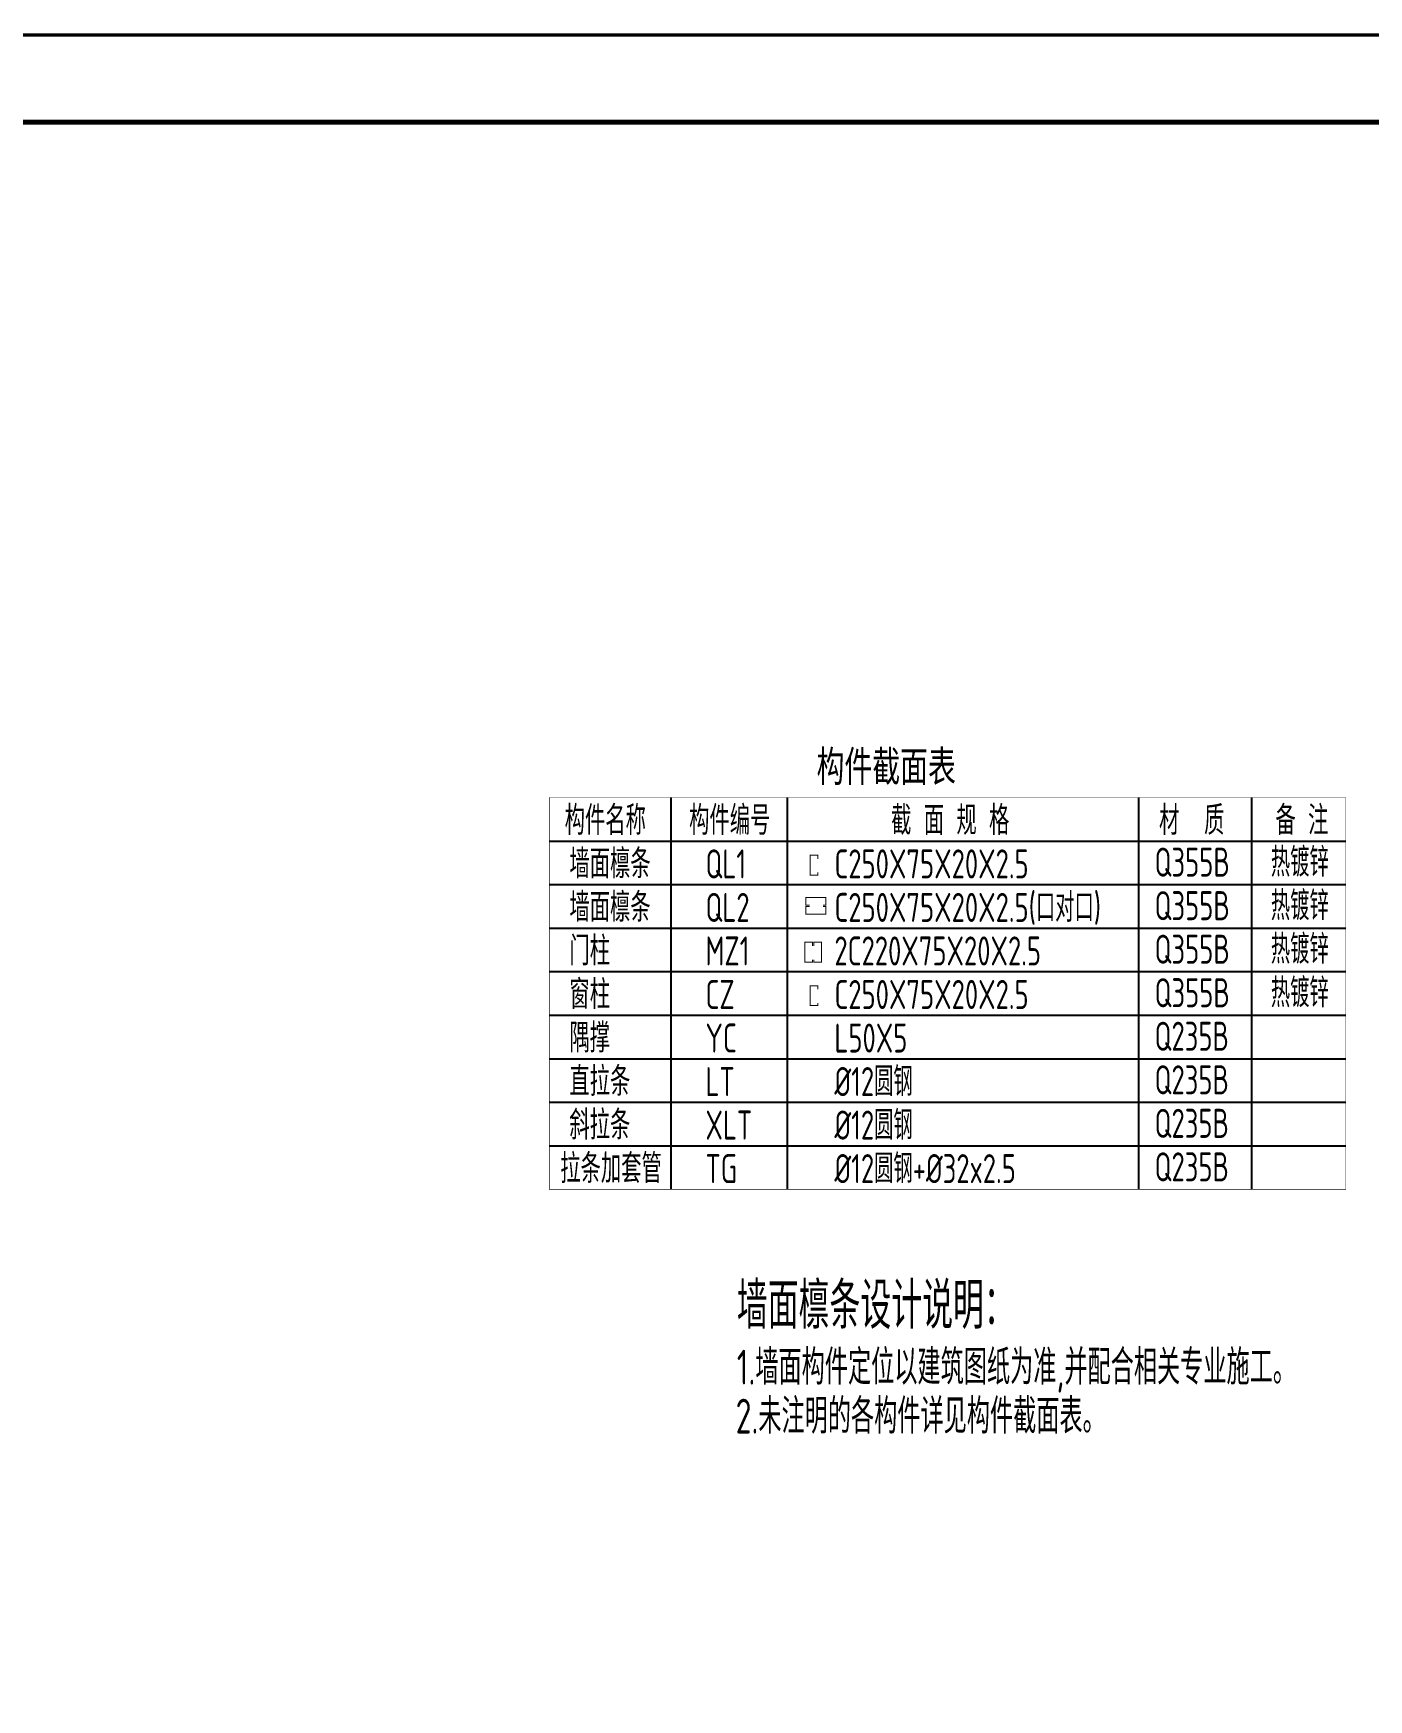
# Model space of a CAD drawing. Extents: x 447413 to 2975780, y -1432727 to 1301644.
# Drawn here: x 2393328 to 2416332, y -738403 to -709694 of the extents above; entities that cross this region are included whole.
import ezdxf

# ---------------------------------------------------------------- set-up
doc = ezdxf.new("R2010")
doc.units = 0
doc.header["$LTSCALE"] = 1000
doc.header["$MEASUREMENT"] = 0
doc.linetypes.add('CONTINOUS', pattern=[0])
for name, color, linetype in [('PUB_TEXT', 7, 'Continuous'), ('TAB', 7, 'Continuous'), ('TEXT', 6, 'Continuous'), ('图框', 253, 'Continuous'), ('说明', 7, 'Continuous')]:
    doc.layers.add(name, color=color, linetype=linetype)
doc.styles.add('_HZTXT', font='tssdeng.shx', dxfattribs={"width": 0.7, "bigfont": 'HZTXT.shx'})
doc.styles.add('TSSD_Norm', font='tssdeng.shx', dxfattribs={"bigfont": 'tssdchn.shx'})
doc.styles.add('TSSD_REIN', font='Tssdeng.shx', dxfattribs={"width": 0.7, "bigfont": 'hztxt.shx'})

# ---------------------------------------------------------------- blocks, each defined once
blk = doc.blocks.new('A$C6B0021A6')
at = {"layer": '图框', "color": 2, "const_width": 40, "elevation": -84000}
blk.add_lwpolyline([(20, 84120), (118920, 84120), (118920, 20), (20, 20)], close=True, dxfattribs=at)
at = {"layer": '图框', "color": 153, "const_width": 58, "elevation": -84000}
blk.add_lwpolyline([(111420, 1020), (2520, 1020), (2520, 83120), (111420, 83120)], close=True, dxfattribs=at)

msp = doc.modelspace()

# ---------------------------------------------------------------- linework, layer by layer
at = {"layer": 'TAB'}
for p, q in [((2404312.9, -722859.5, 126000), (2404312.9, -729609.5, 126000)), ((2406315, -722859.5, 126000), (2406315, -729609.5, 126000)), ((2412366.3, -722859.5, 126000), (2412366.3, -729609.5, 126000)), ((2414312.1, -722859.5, 126000), (2414312.1, -729609.5, 126000)), ((2402215.8, -723609.5, 126000), (2415938.9, -723609.5, 126000)), ((2402215.8, -724359.5, 126000), (2415938.9, -724359.5, 126000)), ((2402215.8, -725109.5, 126000), (2415938.9, -725109.5, 126000)), ((2402215.8, -725859.5, 126000), (2415938.9, -725859.5, 126000)), ((2402215.8, -726609.5, 126000), (2415938.9, -726609.5, 126000)), ((2402215.8, -727359.5, 126000), (2415938.9, -727359.5, 126000)), ((2402215.8, -728109.5, 126000), (2415938.9, -728109.5, 126000)), ((2402215.8, -728859.5, 126000), (2415938.9, -728859.5, 126000))]:
    msp.add_line(p, q, dxfattribs=at)
at = {"layer": 'TEXT', "color": 3, "linetype": 'Continuous', "const_width": 10, "elevation": 126000}
msp.add_lwpolyline([(2415938.9, -729609.5), (2402215.8, -729609.5), (2402215.8, -722859.5), (2415938.9, -722859.5), (2415938.9, -729609.5)], dxfattribs=at)
at = {"layer": 'TEXT', "const_width": 17.5, "elevation": 126000}
for points in [[(2406842.4, -723916.5), (2406842.4, -723854.1), (2406710, -723854.1), (2406710, -724195.8), (2406842.7, -724195.8), (2406842.7, -724151.2)], [(2406699.4, -724714.3), (2406637, -724714.3), (2406637, -724582), (2406978.7, -724582), (2406978.7, -724714.6), (2406934.1, -724714.6)], [(2406699.4, -724735.4), (2406637, -724735.4), (2406637, -724867.7), (2406978.7, -724867.7), (2406978.7, -724735.1), (2406934.1, -724735.1)], [(2406750.3, -725416.5), (2406750.3, -725354.1), (2406618, -725354.1), (2406618, -725695.8), (2406750.7, -725695.8), (2406750.7, -725651.2)], [(2406771.4, -725416.5), (2406771.4, -725354.1), (2406903.7, -725354.1), (2406903.7, -725695.8), (2406771.1, -725695.8), (2406771.1, -725651.2)], [(2406842.4, -726166.5), (2406842.4, -726104.1), (2406710, -726104.1), (2406710, -726445.8), (2406842.7, -726445.8), (2406842.7, -726401.2)]]:
    msp.add_lwpolyline(points, dxfattribs=at)

# ---------------------------------------------------------------- block references
at = {"xscale": 1.5, "yscale": 1.5, "zscale": 1.5}
msp.add_blockref('A$C6B0021A6', (2253682, -835904.4, 252000), dxfattribs=at)

# ---------------------------------------------------------------- texts
at = {"layer": 'PUB_TEXT', "color": 6, "style": 'TSSD_Norm', "width": 0.7}
msp.add_text('墙面檩条设计说明：', height=800, dxfattribs=at).set_placement((2405447.1, -732012.6, 126000))
at = {"layer": 'PUB_TEXT', "style": 'TSSD_Norm', "width": 0.7}
for s, p in [('1.墙面构件定位以建筑图纸为准,并配合相关专业施工。', (2405447.1, -732974, 126000)), ('2.未注明的各构件详见构件截面表。', (2405426.1, -733817.9, 126000))]:
    msp.add_text(s, height=600, dxfattribs=at).set_placement(p)
at = {"layer": 'TEXT', "color": 4, "style": 'TSSD_Norm', "width": 0.7}
for p in [(2412643.3, -724223.3, 126000), (2412643.3, -724973.3, 126000), (2412643.3, -725723.3, 126000), (2412643.3, -726473.3, 126000)]:
    msp.add_text('Q355B', height=500, dxfattribs=at).set_placement(p)
at = {"layer": 'TEXT', "style": 'TSSD_Norm', "width": 0.7}
for s, p in [('热镀锌', (2414646.5, -724223.3, 126000)), ('热镀锌', (2414646.5, -724973.3, 126000)), ('MZ1', (2404906.8, -725753.6, 126000)), ('2C220X75X20X2.5', (2407128.2, -725753.6, 126000)), ('热镀锌', (2414646.5, -725723.3, 126000)), ('CZ', (2404906.8, -726503.6, 126000)), ('C250X75X20X2.5', (2407128.2, -726503.6, 126000)), ('热镀锌', (2414646.5, -726473.3, 126000)), ('YC', (2404906.8, -727253.6, 126000)), ('L50X5', (2407128.2, -727253.6, 126000)), ('Q235B', (2412643.3, -727223.3, 126000)), ('%%C12圆钢', (2407128.2, -728003.6, 126000)), ('LT', (2404906.8, -728003.6, 126000)), ('Q235B', (2412643.3, -727973.3, 126000)), ('XLT', (2404906.8, -728753.6, 126000)), ('%%C12圆钢', (2407128.2, -728753.6, 126000)), ('Q235B', (2412643.3, -728723.3, 126000)), ('TG', (2404906.8, -729503.6, 126000)), ('%%C12圆钢+%%C32x2.5', (2407128.2, -729503.6, 126000)), ('Q235B', (2412643.3, -729473.3, 126000))]:
    msp.add_text(s, height=500, dxfattribs=at).set_placement(p)
at = {"layer": 'TEXT', "color": 3, "style": 'TSSD_Norm', "width": 0.7}
for s, p in [('QL1', (2404906.8, -724253.6, 126000)), ('C250X75X20X2.5', (2407128.2, -724253.6, 126000)), ('QL2', (2404906.8, -725003.6, 126000)), ('C250X75X20X2.5(口对口)', (2407128.2, -725003.6, 126000))]:
    msp.add_text(s, height=500, dxfattribs=at).set_placement(p)
at = {"layer": '说明', "linetype": 'CONTINOUS', "style": 'TSSD_REIN', "width": 0.8}
msp.add_text('构件截面表', height=600, dxfattribs=at).set_placement((2406820.4, -722643.4, 126000))
at = {"layer": '说明', "style": '_HZTXT', "width": 0.7}
for s, p in [('构件名称', (2402481.4, -723503.6, 126000)), ('构件编号', (2404625.5, -723503.6, 126000)), ('截 面 规 格', (2408104.7, -723503.6, 126000)), ('材  质', (2412720.8, -723503.6, 126000)), ('备 注', (2414725.4, -723503.6, 126000)), ('墙面檩条', (2402562.7, -724251.6, 126000)), ('墙面檩条', (2402562.7, -725001.6, 126000)), ('门柱', (2402562.7, -725751.6, 126000)), ('窗柱', (2402562.7, -726501.6, 126000)), ('隅撑', (2402562.7, -727251.6, 126000)), ('直拉条', (2402562.7, -728001.6, 126000)), ('斜拉条', (2402562.7, -728751.6, 126000)), ('拉条加套管', (2402405, -729501.6, 126000))]:
    msp.add_text(s, height=500, dxfattribs=at).set_placement(p)

doc.saveas('drawing.dxf')
